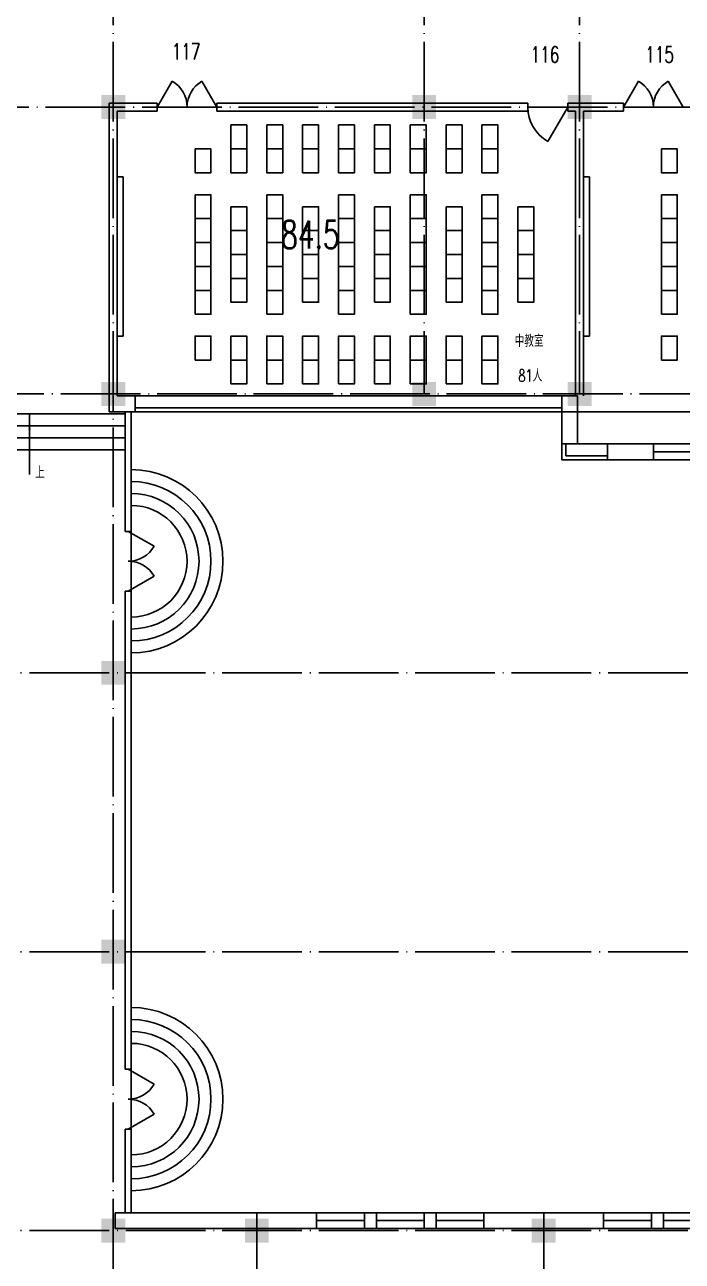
# Model space of a CAD drawing. Extents: x 165127 to 1058185, y 60808 to 144908.
# Drawn here: x 251456 to 267953, y 94284 to 125319 of the extents above; entities that cross this region are included whole.
import ezdxf
from ezdxf.enums import TextEntityAlignment as Align

# ---------------------------------------------------------------- set-up
doc = ezdxf.new("R2010")
doc.units = 0
doc.header["$LTSCALE"] = 1000
doc.linetypes.add('DOTE', pattern=[2.42, 2, -0.2, 0.02, -0.2])
doc.layers.get('0').update_dxf_attribs({"linetype": 'CONTINUOUS'})
for name, color, linetype in [('AXIS', 3, 'CONTINUOUS'), ('COLUMN', 7, 'CONTINUOUS'), ('DOTE', 1, 'DOTE'), ('F', 252, 'CONTINUOUS'), ('PUB_DIM', 3, 'CONTINUOUS'), ('PUB_TEXT', 7, 'CONTINUOUS'), ('STAIR', 3, 'CONTINUOUS'), ('WALL', 255, 'CONTINUOUS'), ('WINDOW', 2, 'CONTINUOUS'), ('WINDOW_TEXT', 7, 'CONTINUOUS'), ('面积注记', 7, 'CONTINUOUS')]:
    doc.layers.add(name, color=color, linetype=linetype)
doc.styles.add('_HZTXT', font='romans.shx', dxfattribs={"width": 0.7, "bigfont": 'z.shx'})
doc.styles.add('DIM_FONT', font='SIMPLEX.shx', dxfattribs={"width": 0.7})
doc.styles.add('SIMPLEX', font='SIMPLEX.SHX')

# ---------------------------------------------------------------- blocks, each defined once
blk = doc.blocks.new('_FZH')
blk.add_solid([(-0.5, -0.5), (0.5, -0.5), (-0.5, 0.5), (0.5, 0.5)])
blk = doc.blocks.new('_DBLK1')
for p, q in [((-0.5, 0), (-0.25, -0.433)), ((0.5, 0), (0.25, -0.433))]:
    blk.add_line(p, q)
for centre, start, end in [((-0.5, 0), 300, 0), ((0.5, 0), 180, 240)]:
    blk.add_arc(centre, 0.5, start, end)
at = {"layer": 'WINDOW_TEXT', "style": 'SIMPLEX', "flags": 9}
blk.add_attdef('A', text='', height=1, dxfattribs=at).set_placement((0, 1.5), align=Align.MIDDLE)
blk = doc.blocks.new('_DBLK')
blk.add_line((-0.5, 0), (0, -0.866))
blk.add_arc((-0.5, 0), 1, 300, 0)
at = {"layer": 'WINDOW_TEXT', "style": 'SIMPLEX', "flags": 9}
blk.add_attdef('A', text='', height=1, dxfattribs=at).set_placement((0, 1.5), align=Align.MIDDLE)
blk = doc.blocks.new('_WBLK')
for p, q in [((-0.5, 0.5), (0.5, 0.5)), ((-0.5, 0), (0.5, 0)), ((-0.5, -0.5), (0.5, -0.5))]:
    blk.add_line(p, q)
at = {"layer": 'WINDOW_TEXT', "style": 'SIMPLEX', "flags": 9}
blk.add_attdef('A', text='', height=1, dxfattribs=at).set_placement((0, 1.5), align=Align.MIDDLE)
blk = doc.blocks.new('_ARROW')
blk.add_solid([(0, 0), (-1, 0.1), (-1, -0.1)])

msp = doc.modelspace()

# ---------------------------------------------------------------- linework, layer by layer
at = {"layer": 'AXIS'}
msp.add_lwpolyline([(254128.4, 115603.1), (281428.4, 115603.1), (281428.4, 116803.1), (289828.4, 116803.1), (289828.4, 95503.1), (254128.4, 95503.1)], close=True, dxfattribs=at)
at = {"layer": 'DOTE'}
for p, q in [((253678.4, 139407.6), (253678.4, 71351.8)), ((261478.4, 139407.6), (261478.4, 116053.1)), ((265378.4, 139407.6), (265378.4, 116053.1)), ((290278.4, 123253.1), (241378.4, 123253.1)), ((280978.4, 116053.1), (241378.4, 116053.1)), ((174131.8, 109053.1), (308775, 109053.1)), ((174131.8, 102053.1), (308775, 102053.1)), ((257278.4, 95503.1), (257278.4, 71351.8)), ((264478.4, 95503.1), (264478.4, 71351.8)), ((174131.8, 95053.1), (308775, 95053.1))]:
    msp.add_line(p, q, dxfattribs=at)
at = {"layer": 'F'}
for points in [[(256628.4, 122803.1), (257028.4, 122803.1), (257028.4, 122203.1), (256628.4, 122203.1)], [(257528.4, 122803.1), (257928.4, 122803.1), (257928.4, 122203.1), (257528.4, 122203.1)], [(258428.4, 122803.1), (258828.4, 122803.1), (258828.4, 122203.1), (258428.4, 122203.1)], [(259328.4, 122803.1), (259728.4, 122803.1), (259728.4, 122203.1), (259328.4, 122203.1)], [(260228.4, 122803.1), (260628.4, 122803.1), (260628.4, 122203.1), (260228.4, 122203.1)], [(261128.4, 122803.1), (261528.4, 122803.1), (261528.4, 122203.1), (261128.4, 122203.1)], [(262028.4, 122803.1), (262428.4, 122803.1), (262428.4, 122203.1), (262028.4, 122203.1)], [(262928.4, 122803.1), (263328.4, 122803.1), (263328.4, 122203.1), (262928.4, 122203.1)], [(255728.4, 122203.1), (256128.4, 122203.1), (256128.4, 121603.1), (255728.4, 121603.1)], [(256628.4, 122203.1), (257028.4, 122203.1), (257028.4, 121603.1), (256628.4, 121603.1)], [(257528.4, 122203.1), (257928.4, 122203.1), (257928.4, 121603.1), (257528.4, 121603.1)], [(258428.4, 122203.1), (258828.4, 122203.1), (258828.4, 121603.1), (258428.4, 121603.1)], [(259328.4, 122203.1), (259728.4, 122203.1), (259728.4, 121603.1), (259328.4, 121603.1)], [(260228.4, 122203.1), (260628.4, 122203.1), (260628.4, 121603.1), (260228.4, 121603.1)], [(261128.4, 122203.1), (261528.4, 122203.1), (261528.4, 121603.1), (261128.4, 121603.1)], [(262028.4, 122203.1), (262428.4, 122203.1), (262428.4, 121603.1), (262028.4, 121603.1)], [(262928.4, 122203.1), (263328.4, 122203.1), (263328.4, 121603.1), (262928.4, 121603.1)], [(267428.4, 122203.1), (267828.4, 122203.1), (267828.4, 121603.1), (267428.4, 121603.1)], [(255728.4, 121053.1), (256128.4, 121053.1), (256128.4, 120453.1), (255728.4, 120453.1)], [(257528.4, 121053.1), (257928.4, 121053.1), (257928.4, 120453.1), (257528.4, 120453.1)], [(259328.4, 121053.1), (259728.4, 121053.1), (259728.4, 120453.1), (259328.4, 120453.1)], [(261128.4, 121053.1), (261528.4, 121053.1), (261528.4, 120453.1), (261128.4, 120453.1)], [(262928.4, 121053.1), (263328.4, 121053.1), (263328.4, 120453.1), (262928.4, 120453.1)], [(267428.4, 121053.1), (267828.4, 121053.1), (267828.4, 120453.1), (267428.4, 120453.1)], [(256628.4, 120753.1), (257028.4, 120753.1), (257028.4, 120153.1), (256628.4, 120153.1)], [(258428.4, 120753.1), (258828.4, 120753.1), (258828.4, 120153.1), (258428.4, 120153.1)], [(260228.4, 120753.1), (260628.4, 120753.1), (260628.4, 120153.1), (260228.4, 120153.1)], [(262028.4, 120753.1), (262428.4, 120753.1), (262428.4, 120153.1), (262028.4, 120153.1)], [(263828.4, 120753.1), (264228.4, 120753.1), (264228.4, 120153.1), (263828.4, 120153.1)], [(255728.4, 120453.1), (256128.4, 120453.1), (256128.4, 119853.1), (255728.4, 119853.1)], [(257528.4, 120453.1), (257928.4, 120453.1), (257928.4, 119853.1), (257528.4, 119853.1)], [(259328.4, 120453.1), (259728.4, 120453.1), (259728.4, 119853.1), (259328.4, 119853.1)], [(261128.4, 120453.1), (261528.4, 120453.1), (261528.4, 119853.1), (261128.4, 119853.1)], [(262928.4, 120453.1), (263328.4, 120453.1), (263328.4, 119853.1), (262928.4, 119853.1)], [(267428.4, 120453.1), (267828.4, 120453.1), (267828.4, 119853.1), (267428.4, 119853.1)], [(256628.4, 120153.1), (257028.4, 120153.1), (257028.4, 119553.1), (256628.4, 119553.1)], [(258428.4, 120153.1), (258828.4, 120153.1), (258828.4, 119553.1), (258428.4, 119553.1)], [(260228.4, 120153.1), (260628.4, 120153.1), (260628.4, 119553.1), (260228.4, 119553.1)], [(262028.4, 120153.1), (262428.4, 120153.1), (262428.4, 119553.1), (262028.4, 119553.1)], [(263828.4, 120153.1), (264228.4, 120153.1), (264228.4, 119553.1), (263828.4, 119553.1)], [(255728.4, 119853.1), (256128.4, 119853.1), (256128.4, 119253.1), (255728.4, 119253.1)], [(257528.4, 119853.1), (257928.4, 119853.1), (257928.4, 119253.1), (257528.4, 119253.1)], [(259328.4, 119853.1), (259728.4, 119853.1), (259728.4, 119253.1), (259328.4, 119253.1)], [(261128.4, 119853.1), (261528.4, 119853.1), (261528.4, 119253.1), (261128.4, 119253.1)], [(262928.4, 119853.1), (263328.4, 119853.1), (263328.4, 119253.1), (262928.4, 119253.1)], [(267428.4, 119853.1), (267828.4, 119853.1), (267828.4, 119253.1), (267428.4, 119253.1)], [(256628.4, 119553.1), (257028.4, 119553.1), (257028.4, 118953.1), (256628.4, 118953.1)], [(258428.4, 119553.1), (258828.4, 119553.1), (258828.4, 118953.1), (258428.4, 118953.1)], [(260228.4, 119553.1), (260628.4, 119553.1), (260628.4, 118953.1), (260228.4, 118953.1)], [(262028.4, 119553.1), (262428.4, 119553.1), (262428.4, 118953.1), (262028.4, 118953.1)], [(263828.4, 119553.1), (264228.4, 119553.1), (264228.4, 118953.1), (263828.4, 118953.1)], [(255728.4, 118653.1), (256128.4, 118653.1), (256128.4, 119253.1), (255728.4, 119253.1)], [(257528.4, 118653.1), (257928.4, 118653.1), (257928.4, 119253.1), (257528.4, 119253.1)], [(259328.4, 118653.1), (259728.4, 118653.1), (259728.4, 119253.1), (259328.4, 119253.1)], [(261128.4, 118653.1), (261528.4, 118653.1), (261528.4, 119253.1), (261128.4, 119253.1)], [(262928.4, 118653.1), (263328.4, 118653.1), (263328.4, 119253.1), (262928.4, 119253.1)], [(267428.4, 118653.1), (267828.4, 118653.1), (267828.4, 119253.1), (267428.4, 119253.1)], [(256628.4, 118353.1), (257028.4, 118353.1), (257028.4, 118953.1), (256628.4, 118953.1)], [(258428.4, 118353.1), (258828.4, 118353.1), (258828.4, 118953.1), (258428.4, 118953.1)], [(260228.4, 118353.1), (260628.4, 118353.1), (260628.4, 118953.1), (260228.4, 118953.1)], [(262028.4, 118353.1), (262428.4, 118353.1), (262428.4, 118953.1), (262028.4, 118953.1)], [(263828.4, 118353.1), (264228.4, 118353.1), (264228.4, 118953.1), (263828.4, 118953.1)], [(255728.4, 118053.1), (256128.4, 118053.1), (256128.4, 118653.1), (255728.4, 118653.1)], [(257528.4, 118053.1), (257928.4, 118053.1), (257928.4, 118653.1), (257528.4, 118653.1)], [(259328.4, 118053.1), (259728.4, 118053.1), (259728.4, 118653.1), (259328.4, 118653.1)], [(261128.4, 118053.1), (261528.4, 118053.1), (261528.4, 118653.1), (261128.4, 118653.1)], [(262928.4, 118053.1), (263328.4, 118053.1), (263328.4, 118653.1), (262928.4, 118653.1)], [(267428.4, 118053.1), (267828.4, 118053.1), (267828.4, 118653.1), (267428.4, 118653.1)], [(255728.4, 116903.1), (256128.4, 116903.1), (256128.4, 117503.1), (255728.4, 117503.1)], [(256628.4, 116903.1), (257028.4, 116903.1), (257028.4, 117503.1), (256628.4, 117503.1)], [(257528.4, 116903.1), (257928.4, 116903.1), (257928.4, 117503.1), (257528.4, 117503.1)], [(258428.4, 116903.1), (258828.4, 116903.1), (258828.4, 117503.1), (258428.4, 117503.1)], [(259328.4, 116903.1), (259728.4, 116903.1), (259728.4, 117503.1), (259328.4, 117503.1)], [(260228.4, 116903.1), (260628.4, 116903.1), (260628.4, 117503.1), (260228.4, 117503.1)], [(261128.4, 116903.1), (261528.4, 116903.1), (261528.4, 117503.1), (261128.4, 117503.1)], [(262028.4, 116903.1), (262428.4, 116903.1), (262428.4, 117503.1), (262028.4, 117503.1)], [(262928.4, 116903.1), (263328.4, 116903.1), (263328.4, 117503.1), (262928.4, 117503.1)], [(267428.4, 116903.1), (267828.4, 116903.1), (267828.4, 117503.1), (267428.4, 117503.1)], [(256628.4, 116303.1), (257028.4, 116303.1), (257028.4, 116903.1), (256628.4, 116903.1)], [(257528.4, 116303.1), (257928.4, 116303.1), (257928.4, 116903.1), (257528.4, 116903.1)], [(258428.4, 116303.1), (258828.4, 116303.1), (258828.4, 116903.1), (258428.4, 116903.1)], [(259328.4, 116303.1), (259728.4, 116303.1), (259728.4, 116903.1), (259328.4, 116903.1)], [(260228.4, 116303.1), (260628.4, 116303.1), (260628.4, 116903.1), (260228.4, 116903.1)], [(261128.4, 116303.1), (261528.4, 116303.1), (261528.4, 116903.1), (261128.4, 116903.1)], [(262028.4, 116303.1), (262428.4, 116303.1), (262428.4, 116903.1), (262028.4, 116903.1)], [(262928.4, 116303.1), (263328.4, 116303.1), (263328.4, 116903.1), (262928.4, 116903.1)]]:
    msp.add_lwpolyline(points, close=True, dxfattribs=at)
at = {"layer": 'PUB_DIM'}
msp.add_lwpolyline([(251574, 115536.5), (251574, 114027.9)], dxfattribs=at)
at = {"layer": 'STAIR'}
for p, q in [((253986.9, 115552.7), (249878.4, 115552.7)), ((253986.9, 115252.7), (249878.4, 115252.7)), ((253986.9, 114952.7), (249878.4, 114952.7)), ((253986.9, 114652.7), (249878.4, 114652.7))]:
    msp.add_line(p, q, dxfattribs=at)
for centre, radius in [((254128.4, 111853.1), 2300), ((254128.4, 111853.1), 2000), ((254128.4, 111853.1), 1700), ((254128.4, 111853.1), 1400), ((254128.4, 98353.1), 2300), ((254128.4, 98353.1), 2000), ((254128.4, 98353.1), 1700), ((254128.4, 98353.1), 1400)]:
    msp.add_arc(centre, radius, 270, 90, dxfattribs=at)
at = {"layer": 'WALL'}
for p, q in [((253578.4, 115603.1), (253578.4, 123353.1)), ((253578.4, 123353.1), (254778.4, 123353.1)), ((254778.4, 123153.1), (254778.4, 123353.1)), ((264078.4, 123353.1), (256278.4, 123353.1)), ((256278.4, 123153.1), (256278.4, 123353.1)), ((264078.4, 123353.1), (264078.4, 123153.1)), ((265078.4, 123353.1), (266478.4, 123353.1)), ((265078.4, 123353.1), (265078.4, 123153.1)), ((266478.4, 123153.1), (266478.4, 123353.1)), ((253778.4, 116003.1), (253778.4, 123153.1)), ((253778.4, 123153.1), (254778.4, 123153.1)), ((264078.4, 123153.1), (256278.4, 123153.1)), ((265078.4, 123153.1), (265278.4, 123153.1)), ((265278.4, 123153.1), (265278.4, 116003.1)), ((265478.4, 123153.1), (265478.4, 116003.1)), ((266478.4, 123153.1), (265478.4, 123153.1)), ((253778.4, 116003.1), (254228.6, 116003.1)), ((254228.6, 116003.1), (254228.6, 115603.1)), ((264928.5, 116003.1), (264928.5, 114803.1)), ((264928.5, 116003.1), (265328.5, 116003.1)), ((265328.5, 116003.1), (265328.5, 114803.1)), ((254228.6, 115603.1), (253578.4, 115603.1)), ((265328.5, 114803.1), (264928.5, 114803.1)), ((266078.5, 114803.1), (267228.5, 114803.1)), ((266078.5, 114403.1), (266078.5, 114803.1)), ((267228.5, 114403.1), (267228.5, 114803.1)), ((266078.5, 114403.1), (267228.5, 114403.1)), ((253728.4, 95503.1), (258778.4, 95503.1)), ((253728.4, 95503.1), (253728.4, 95103.1)), ((258778.4, 95503.1), (258778.4, 95103.1)), ((259978.4, 95503.1), (260278.4, 95503.1)), ((259978.4, 95503.1), (259978.4, 95103.1)), ((260278.4, 95503.1), (260278.4, 95103.1)), ((261478.4, 95503.1), (261778.4, 95503.1)), ((261478.4, 95503.1), (261478.4, 95103.1)), ((261778.4, 95503.1), (261778.4, 95103.1)), ((262978.4, 95503.1), (265978.4, 95503.1)), ((262978.4, 95503.1), (262978.4, 95103.1)), ((265978.4, 95503.1), (265978.4, 95103.1)), ((267178.4, 95503.1), (267478.4, 95503.1)), ((267178.4, 95503.1), (267178.4, 95103.1)), ((267178.4, 95503.1), (267478.4, 95503.1)), ((267478.4, 95503.1), (267478.4, 95103.1)), ((253728.4, 95103.1), (258778.4, 95103.1)), ((259978.4, 95103.1), (260278.4, 95103.1)), ((261478.4, 95103.1), (261778.4, 95103.1)), ((262978.4, 95103.1), (265978.4, 95103.1)), ((267178.4, 95103.1), (267478.4, 95103.1)), ((267178.4, 95103.1), (267478.4, 95103.1))]:
    msp.add_line(p, q, dxfattribs=at)
at = {"layer": 'WINDOW'}
for p, q in [((253778.4, 121503.1), (253928.4, 121503.1)), ((253928.4, 121503.1), (253928.4, 117503.1)), ((265478.4, 121503.1), (265628.4, 121503.1)), ((265628.4, 121503.1), (265628.4, 117503.1)), ((253778.4, 117503.1), (253928.4, 117503.1)), ((265478.4, 117503.1), (265628.4, 117503.1)), ((254228.6, 116003.1), (264928.5, 116003.1)), ((253978.4, 115603.1), (253978.4, 112603.1)), ((254128.4, 115603.1), (254128.4, 112603.1)), ((264928.5, 115703.1), (254228.6, 115703.1)), ((264928.5, 115603.1), (254228.6, 115603.1)), ((264928.5, 114803.1), (264928.5, 114403.1)), ((265028.5, 114803.1), (265028.5, 114503.1)), ((265328.5, 114803.1), (266078.5, 114803.1)), ((266078.5, 114403.1), (264928.5, 114403.1)), ((266078.5, 114503.1), (265028.5, 114503.1)), ((254128.4, 112603.1), (253978.4, 112603.1)), ((254128.4, 111103.1), (253978.4, 111103.1)), ((253978.4, 99103.1), (253978.4, 111103.1)), ((254128.4, 99103.1), (254128.4, 111103.1)), ((254128.4, 99103.1), (253978.4, 99103.1)), ((254128.4, 97603.1), (253978.4, 97603.1)), ((253978.4, 97603.1), (253978.4, 95503.1)), ((254128.4, 97603.1), (254128.4, 95503.1))]:
    msp.add_line(p, q, dxfattribs=at)

# ---------------------------------------------------------------- block references
at = {"layer": 'COLUMN', "xscale": -600, "yscale": 600, "zscale": 600}
for p in [(253678.4, 123253.1), (261478.4, 123253.1), (265378.4, 123253.1), (253678.4, 116053.1), (261478.4, 116053.1), (265378.4, 116053.1), (253678.4, 109053.1), (253678.4, 102053.1), (253678.4, 95053.1), (257278.4, 95053.1), (264478.4, 95053.1)]:
    msp.add_blockref('_FZH', p, dxfattribs=at)
at = {"layer": 'PUB_DIM', "xscale": -400, "yscale": 400, "zscale": 400, "rotation": 270}
msp.add_blockref('_ARROW', (251574, 115536.5), dxfattribs=at)
at = {"layer": 'WINDOW'}
for name, p, xscale, yscale, zscale, rotation in [('_DBLK1', (255528.4, 123253.1), 1500, 1500, 1500, 180), ('_DBLK1', (267228.4, 123253.1), 1500, 1500, 1500, 180), ('_WBLK', (269278.5, 114603.1), -4100, 400.0000000000292, 4100, 180), ('_DBLK1', (254053.4, 111853.1), 1500, -1500, 1500, 270), ('_DBLK1', (254053.4, 98353.1), -1500, -1500, 1500, 270), ('_WBLK', (259378.4, 95303.1), -1200, 400, 1200, 180), ('_WBLK', (260878.4, 95303.1), -1200, 400, 1200, 180), ('_WBLK', (262378.4, 95303.1), -1200, 400, 1200, 180), ('_WBLK', (266578.4, 95303.1), -1200, 400, 1200, 180), ('_WBLK', (268078.4, 95303.1), -1200, 400, 1200, 180)]:
    msp.add_blockref(name, p, dxfattribs=dict(at, xscale=xscale, yscale=yscale, zscale=zscale, rotation=rotation))
at = {"layer": 'WINDOW', "xscale": -1000, "yscale": 1000, "zscale": 1000}
msp.add_blockref('_DBLK', (264578.4, 123253.1), dxfattribs=at)

# ---------------------------------------------------------------- texts
at = {"layer": 'PUB_TEXT', "style": '_HZTXT', "width": 0.7}
for s, p in [('中教室', (263748.9, 117234.1)), ('81人', (263839, 116362.6)), ('上', (251716.2, 113932.7))]:
    msp.add_text(s, height=300, dxfattribs=at).set_placement(p)
at = {"layer": '面积注记', "attachment_point": 1, "style": 'DIM_FONT'}
for s, insert, char_height, width in [('117', (255145, 124845.6), 400, 2582.996), ('116', (264151.3, 124769), 400, 2582.996), ('115', (267025.6, 124769), 400, 2582.996), ('84.5', (257887.9, 120401.7), 700, 1815.666)]:
    msp.add_mtext(s, dxfattribs=dict(at, insert=insert, char_height=char_height, width=width))

doc.saveas('drawing.dxf')
